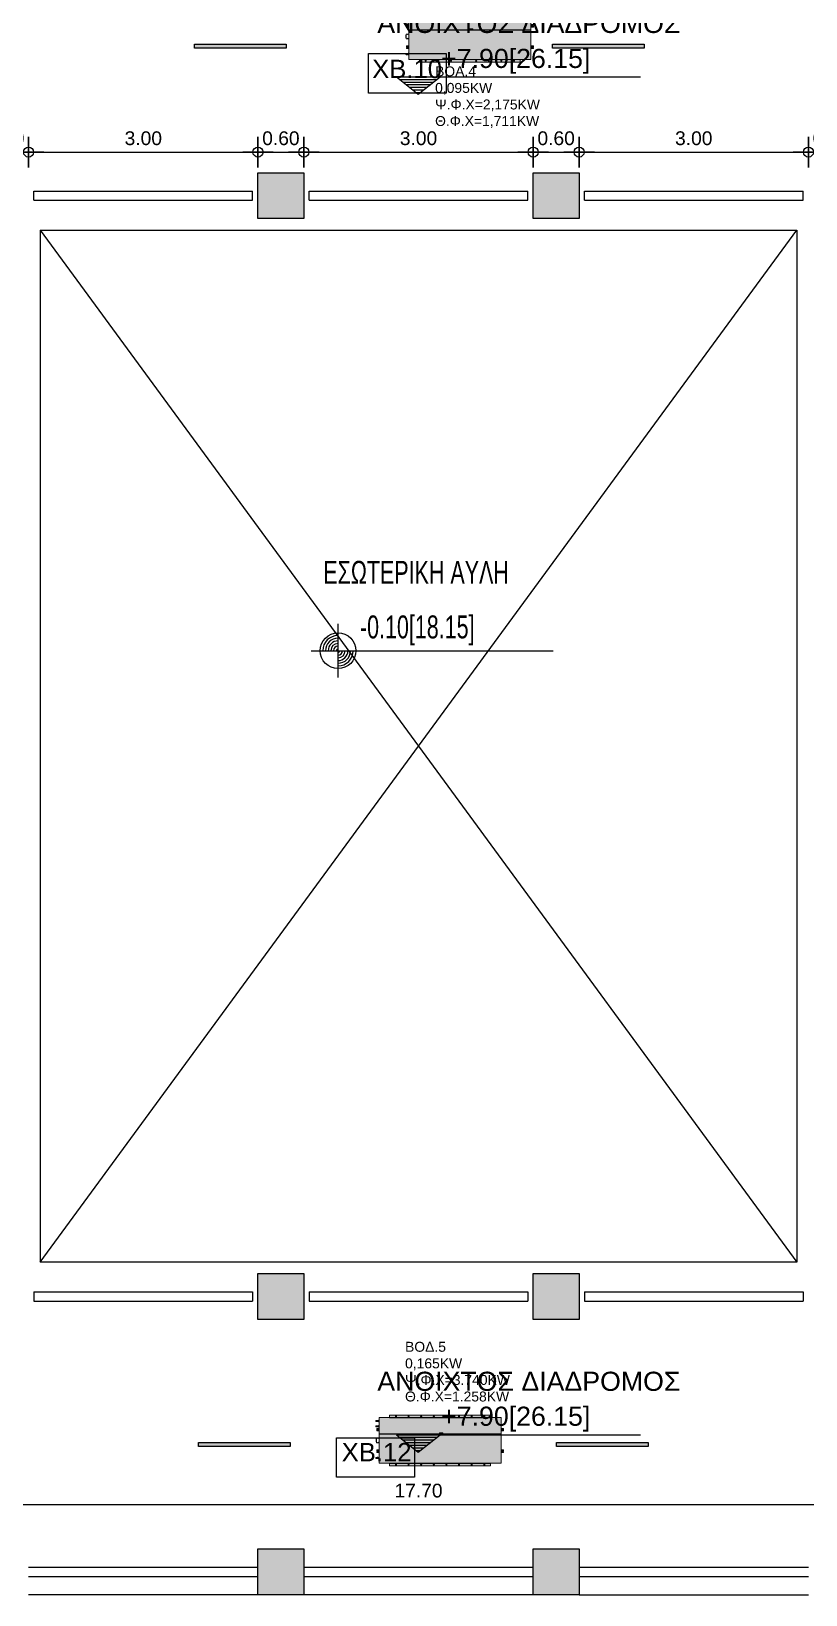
# Model space of a CAD drawing. Header units: metres. Extents: x -11 to 85, y -301 to 135.
# Drawn here: x 26.21 to 36.34, y -57.89 to -37.44 of the extents above; entities that cross this region are included whole.
import ezdxf

# ---------------------------------------------------------------- set-up
doc = ezdxf.new("R2010")
doc.units = ezdxf.units.M
doc.header["$LTSCALE"] = 0.036
doc.header["$PDMODE"] = 2
for name, color, linetype in [('arxitek borofos', 252, 'Continuous'), ('DIMBLK', 252, 'Continuous'), ('electext', 20, 'Continuous'), ('hatch color', 252, 'Continuous'), ('HLEK_FL001_SYMBOLS', 230, 'Continuous')]:
    doc.layers.add(name, color=color, linetype=linetype)
doc.layers.add('axel', color=170, linetype='Continuous', lineweight=0)
doc.styles.add('comu-c', font='ugcompl.shx', dxfattribs={"width": 0.7})
doc.styles.add('COMU-N', font='arial.ttf')
doc.styles.get("Standard").update_dxf_attribs({"font": 'arial.ttf'})
doc.dimstyles.new('CADWDOT', dxfattribs={"dimscale": 0.1, "dimtxt": 1.8, "dimasz": 0.08, "dimexe": 2, "dimexo": 0, "dimgap": 0.09, "dimtad": 0, "dimrnd": 0.001, "dimzin": 0, "dimdsep": 46, "dimtxsty": 'Standard', "dimblk1": 'ARTDIM', "dimblk2": 'ARTDIM', "dimsah": 1, "dimcen": 0.09, "dimdle": 0.05, "dimse1": 1, "dimse2": 1, "dimadec": 0, "dimazin": 0, "dimtfac": 1, "dimtmove": 0, "dimatfit": 3, "dimldrblk": 'ARTDIM', "dimfxl": 2, "dimtvp": 0.9999, "dimtolj": 1, "dimtzin": 0, "dimarcsym": 0})

# ---------------------------------------------------------------- blocks, each defined once
blk = doc.blocks.new('ARTDIM')
at = {"layer": 'DIMBLK'}
for p, q in [((-24.9975, 0), (24.9975, 0)), ((0, -24.9975), (0, 24.9975))]:
    blk.add_line(p, q, dxfattribs=at)
blk.add_circle((0, 0), 8.25, dxfattribs=at)
blk = doc.blocks.new('*D888')
at = {"layer": 'arxitek borofos', "color": 0, "lineweight": -2}
blk.add_line((22.432, -56.712), (40.116, -56.712), dxfattribs=at)
at = {"layer": 'Defpoints', "color": 0, "transparency": 16777216}
for p in [(22.424, -56.712), (40.124, -56.712), (40.124, -56.712)]:
    blk.add_point(p, dxfattribs=at)
at = {"layer": 'arxitek borofos', "color": 0, "lineweight": -2, "xscale": 0.008, "yscale": 0.008, "zscale": 0.008, "rotation": 180}
blk.add_blockref('ARTDIM', (22.424, -56.712), dxfattribs=at)
at = {"layer": 'arxitek borofos', "color": 0, "lineweight": -2, "xscale": 0.008, "yscale": 0.008, "zscale": 0.008}
blk.add_blockref('ARTDIM', (40.124, -56.712), dxfattribs=at)
at = {"layer": 'arxitek borofos', "color": 0, "insert": (31.274, -56.532), "char_height": 0.18, "attachment_point": 5}
blk.add_mtext('\\A1;17.70', dxfattribs=at)
blk = doc.blocks.new('*D934')
at = {"layer": 'arxitek borofos', "color": 0, "lineweight": -2}
blk.add_line((25.582, -39.023), (26.166, -39.023), dxfattribs=at)
at = {"layer": 'Defpoints', "color": 0, "transparency": 16777216}
for p in [(26.174, -39.023), (25.574, -39.219), (26.174, -39.219)]:
    blk.add_point(p, dxfattribs=at)
at = {"layer": 'arxitek borofos', "color": 0, "lineweight": -2, "xscale": 0.008, "yscale": 0.008, "zscale": 0.008, "rotation": 180}
blk.add_blockref('ARTDIM', (25.574, -39.023), dxfattribs=at)
at = {"layer": 'arxitek borofos', "color": 0, "lineweight": -2, "xscale": 0.008, "yscale": 0.008, "zscale": 0.008}
blk.add_blockref('ARTDIM', (26.174, -39.023), dxfattribs=at)
at = {"layer": 'arxitek borofos', "color": 0, "insert": (25.874, -38.843), "char_height": 0.18, "attachment_point": 5}
blk.add_mtext('\\A1;0.60', dxfattribs=at)
blk = doc.blocks.new('*D935')
at = {"layer": 'arxitek borofos', "color": 0, "lineweight": -2}
blk.add_line((26.182, -39.023), (29.166, -39.023), dxfattribs=at)
at = {"layer": 'Defpoints', "color": 0, "transparency": 16777216}
for p in [(29.174, -39.023), (26.174, -39.293), (29.174, -39.293)]:
    blk.add_point(p, dxfattribs=at)
at = {"layer": 'arxitek borofos', "color": 0, "lineweight": -2, "xscale": 0.008, "yscale": 0.008, "zscale": 0.008, "rotation": 180}
blk.add_blockref('ARTDIM', (26.174, -39.023), dxfattribs=at)
at = {"layer": 'arxitek borofos', "color": 0, "lineweight": -2, "xscale": 0.008, "yscale": 0.008, "zscale": 0.008}
blk.add_blockref('ARTDIM', (29.174, -39.023), dxfattribs=at)
at = {"layer": 'arxitek borofos', "color": 0, "insert": (27.674, -38.843), "char_height": 0.18, "attachment_point": 5}
blk.add_mtext('\\A1;3.00', dxfattribs=at)
blk = doc.blocks.new('*D936')
at = {"layer": 'arxitek borofos', "color": 0, "lineweight": -2}
blk.add_line((29.182, -39.023), (29.766, -39.023), dxfattribs=at)
at = {"layer": 'Defpoints', "color": 0, "transparency": 16777216}
for p in [(29.774, -39.023), (29.174, -39.293), (29.774, -39.293)]:
    blk.add_point(p, dxfattribs=at)
at = {"layer": 'arxitek borofos', "color": 0, "lineweight": -2, "xscale": 0.008, "yscale": 0.008, "zscale": 0.008, "rotation": 180}
blk.add_blockref('ARTDIM', (29.174, -39.023), dxfattribs=at)
at = {"layer": 'arxitek borofos', "color": 0, "lineweight": -2, "xscale": 0.008, "yscale": 0.008, "zscale": 0.008}
blk.add_blockref('ARTDIM', (29.774, -39.023), dxfattribs=at)
at = {"layer": 'arxitek borofos', "color": 0, "insert": (29.474, -38.843), "char_height": 0.18, "attachment_point": 5}
blk.add_mtext('\\A1;0.60', dxfattribs=at)
blk = doc.blocks.new('*D937')
at = {"layer": 'arxitek borofos', "color": 0, "lineweight": -2}
blk.add_line((29.782, -39.023), (32.766, -39.023), dxfattribs=at)
at = {"layer": 'Defpoints', "color": 0, "transparency": 16777216}
for p in [(32.774, -39.023), (29.774, -39.293), (32.774, -39.293)]:
    blk.add_point(p, dxfattribs=at)
at = {"layer": 'arxitek borofos', "color": 0, "lineweight": -2, "xscale": 0.008, "yscale": 0.008, "zscale": 0.008, "rotation": 180}
blk.add_blockref('ARTDIM', (29.774, -39.023), dxfattribs=at)
at = {"layer": 'arxitek borofos', "color": 0, "lineweight": -2, "xscale": 0.008, "yscale": 0.008, "zscale": 0.008}
blk.add_blockref('ARTDIM', (32.774, -39.023), dxfattribs=at)
at = {"layer": 'arxitek borofos', "color": 0, "insert": (31.274, -38.843), "char_height": 0.18, "attachment_point": 5}
blk.add_mtext('\\A1;3.00', dxfattribs=at)
blk = doc.blocks.new('*D938')
at = {"layer": 'arxitek borofos', "color": 0, "lineweight": -2}
blk.add_line((32.782, -39.023), (33.366, -39.023), dxfattribs=at)
at = {"layer": 'Defpoints', "color": 0, "transparency": 16777216}
for p in [(33.374, -39.023), (32.774, -39.293), (33.374, -39.293)]:
    blk.add_point(p, dxfattribs=at)
at = {"layer": 'arxitek borofos', "color": 0, "lineweight": -2, "xscale": 0.008, "yscale": 0.008, "zscale": 0.008, "rotation": 180}
blk.add_blockref('ARTDIM', (32.774, -39.023), dxfattribs=at)
at = {"layer": 'arxitek borofos', "color": 0, "lineweight": -2, "xscale": 0.008, "yscale": 0.008, "zscale": 0.008}
blk.add_blockref('ARTDIM', (33.374, -39.023), dxfattribs=at)
at = {"layer": 'arxitek borofos', "color": 0, "insert": (33.074, -38.843), "char_height": 0.18, "attachment_point": 5}
blk.add_mtext('\\A1;0.60', dxfattribs=at)
blk = doc.blocks.new('*D939')
at = {"layer": 'arxitek borofos', "color": 0, "lineweight": -2}
blk.add_line((33.382, -39.023), (36.366, -39.023), dxfattribs=at)
at = {"layer": 'Defpoints', "color": 0, "transparency": 16777216}
for p in [(36.374, -39.023), (33.374, -39.293), (36.374, -39.293)]:
    blk.add_point(p, dxfattribs=at)
at = {"layer": 'arxitek borofos', "color": 0, "lineweight": -2, "xscale": 0.008, "yscale": 0.008, "zscale": 0.008, "rotation": 180}
blk.add_blockref('ARTDIM', (33.374, -39.023), dxfattribs=at)
at = {"layer": 'arxitek borofos', "color": 0, "lineweight": -2, "xscale": 0.008, "yscale": 0.008, "zscale": 0.008}
blk.add_blockref('ARTDIM', (36.374, -39.023), dxfattribs=at)
at = {"layer": 'arxitek borofos', "color": 0, "insert": (34.874, -38.843), "char_height": 0.18, "attachment_point": 5}
blk.add_mtext('\\A1;3.00', dxfattribs=at)
blk = doc.blocks.new('*D940')
at = {"layer": 'arxitek borofos', "color": 0, "lineweight": -2}
blk.add_line((36.382, -39.023), (36.966, -39.023), dxfattribs=at)
at = {"layer": 'Defpoints', "color": 0, "transparency": 16777216}
for p in [(36.974, -39.023), (36.374, -39.293), (36.974, -39.293)]:
    blk.add_point(p, dxfattribs=at)
at = {"layer": 'arxitek borofos', "color": 0, "lineweight": -2, "xscale": 0.008, "yscale": 0.008, "zscale": 0.008, "rotation": 180}
blk.add_blockref('ARTDIM', (36.374, -39.023), dxfattribs=at)
at = {"layer": 'arxitek borofos', "color": 0, "lineweight": -2, "xscale": 0.008, "yscale": 0.008, "zscale": 0.008}
blk.add_blockref('ARTDIM', (36.974, -39.023), dxfattribs=at)
at = {"layer": 'arxitek borofos', "color": 0, "insert": (36.674, -38.843), "char_height": 0.18, "attachment_point": 5}
blk.add_mtext('\\A1;0.60', dxfattribs=at)
blk = doc.blocks.new('lampes fthorismou 120')
at = {"layer": 'hatch color'}
blk.add_hatch(color=181, dxfattribs=at).paths.add_polyline_path([(84.181, -99.264), (84.181, -99.214), (85.381, -99.214), (85.381, -99.264)])
at = {"layer": 'HLEK_FL001_SYMBOLS'}
blk.add_lwpolyline([(84.181, -99.264), (84.181, -99.214), (85.381, -99.214), (85.381, -99.264)], close=True, dxfattribs=at)
blk = doc.blocks.new('A$C5A126718')
at = {"layer": 'axel'}
for p, q in [((-0.032, 0.034), (-0.032, 0.032)), ((-0.03, 0.034), (-0.032, 0.034)), ((-0.032, 0.032), (-0.032, 0.024)), ((-0.032, 0.032), (-0.03, 0.032)), ((-0.032, 0.024), (-0.03, 0.024)), ((-0.032, 0.024), (-0.032, 0.021)), ((-0.03, 0.021), (-0.032, 0.021)), ((-0.03, 0.013), (-0.032, 0.013)), ((-0.032, 0.013), (-0.032, 0.011)), ((-0.032, 0.011), (-0.03, 0.011)), ((-0.032, 0.011), (-0.032, 0.002)), ((-0.032, 0.002), (-0.03, 0.002)), ((-0.032, 0.002), (-0.032, 0)), ((-0.03, 0), (-0.032, 0)), ((-0.001, 0.034), (-0.03, 0.034)), ((-0.03, 0.034), (-0.03, 0.032)), ((-0.03, 0.032), (-0.03, 0.024)), ((-0.03, 0.024), (-0.03, 0.021)), ((-0.03, 0.021), (-0.013, 0.021)), ((-0.03, 0.013), (-0.03, 0.011)), ((-0.013, 0.013), (-0.03, 0.013)), ((-0.03, 0.011), (-0.03, 0.002)), ((-0.03, 0.002), (-0.03, 0)), ((-0.03, 0), (-0.001, 0)), ((-0.001, 0.034), (0, 0.034)), ((-0.001, 0.034), (-0.001, 0.033)), ((-0.001, 0.033), (-0.001, 0.03)), ((-0.001, 0.03), (-0.001, 0.027)), ((-0.001, 0.027), (0, 0.027)), ((-0.001, 0.027), (-0.001, 0.027)), ((-0.001, 0.007), (-0.001, 0.027)), ((-0.001, 0.007), (0, 0.007)), ((-0.001, 0.007), (-0.001, 0.004)), ((-0.001, 0.007), (-0.001, 0.007)), ((-0.001, 0.004), (-0.001, 0.001)), ((-0.001, 0.001), (-0.001, 0)), ((-0.001, 0), (0, 0)), ((0, 0.027), (0, 0.034)), ((0, 0.027), (0, 0.034)), ((0, 0.021), (0, 0.027)), ((0, 0.021), (0, 0.027)), ((0, 0.021), (0, 0.021)), ((0, 0.019), (0, 0.021)), ((0, 0.021), (0, 0.021)), ((0, 0.019), (0, 0.021)), ((0, 0.016), (0, 0.019)), ((0, 0.016), (0, 0.019)), ((0, 0.014), (0, 0.016)), ((0, 0.014), (0, 0.016)), ((0, 0.013), (0, 0.014)), ((0, 0.013), (0, 0.014)), ((0, 0.007), (0, 0.013)), ((0, 0.007), (0, 0.013)), ((0, 0), (0, 0.007)), ((0, 0), (0, 0.007))]:
    blk.add_line(p, q, dxfattribs=at)
blk.add_arc((-0.013, 0.017), 0.00429, 270, 90, dxfattribs=at)
blk = doc.blocks.new('A$C3A54651E')
at = {"layer": 'axel'}
for p, q in [((0.009, 0.023), (0, 0.023)), ((0, 0.023), (0, 0)), ((0.009, 0), (0, 0)), ((0.009, 0), (0.009, 0.023)), ((0.009, 0.017), (0.016, 0.017)), ((0.009, 0.006), (0.016, 0.006)), ((0.016, 0.004), (0.016, 0.019)), ((0.016, 0.019), (0.017, 0.019)), ((0.016, 0.004), (0.017, 0.003)), ((0.017, 0.003), (0.017, 0.019)), ((0.017, 0.019), (0.018, 0.019)), ((0.017, 0.003), (0.018, 0.003)), ((0.018, 0.02), (0.018, 0.02)), ((0.018, 0.02), (0.018, 0.02)), ((0.018, 0.02), (0.018, 0.019)), ((0.018, 0.019), (0.018, 0.015)), ((0.018, 0.015), (0.018, 0.007)), ((0.018, 0.007), (0.018, 0.003)), ((0.018, 0.003), (0.018, 0.003)), ((0.018, 0.003), (0.018, 0.003)), ((0.019, 0.02), (0.025, 0.02)), ((0.019, 0.02), (0.025, 0.02)), ((0.019, 0.011), (0.025, 0.011)), ((0.019, 0.003), (0.025, 0.003)), ((0.026, 0.018), (0.026, 0.02)), ((0.026, 0.02), (0.026, 0.02)), ((0.026, 0.02), (0.026, 0.02)), ((0.026, 0.015), (0.026, 0.018)), ((0.026, 0.018), (0.028, 0.018)), ((0.026, 0.007), (0.026, 0.015)), ((0.026, 0.005), (0.026, 0.007)), ((0.026, 0.003), (0.026, 0.005)), ((0.026, 0.005), (0.028, 0.005)), ((0.026, 0.003), (0.026, 0.003)), ((0.028, 0.019), (0.037, 0.019)), ((0.028, 0.018), (0.028, 0.019)), ((0.028, 0.005), (0.028, 0.018)), ((0.028, 0.003), (0.028, 0.005)), ((0.028, 0.003), (0.037, 0.003)), ((0.037, 0.003), (0.037, 0.019)), ((0.037, 0.019), (0.037, 0.019)), ((0.037, 0.018), (0.037, 0.019)), ((0.037, 0.005), (0.037, 0.018)), ((0.037, 0.018), (0.04, 0.018)), ((0.037, 0.004), (0.037, 0.005)), ((0.037, 0.005), (0.04, 0.005)), ((0.037, 0.004), (0.037, 0.003)), ((0.04, 0.005), (0.04, 0.018)), ((0.042, 0.016), (0.04, 0.018)), ((0.042, 0.007), (0.04, 0.005)), ((0.042, 0.007), (0.042, 0.016))]:
    blk.add_line(p, q, dxfattribs=at)
for points in [[(0.019, 0.02, 0.015295), (0.019, 0.019, 0.017604), (0.019, 0.018), (0.018, 0.017, 0.02245), (0.018, 0.016), (0.018, 0.015)], [(0.018, 0.02, 0.159929), (0.018, 0.02, 0.090191), (0.018, 0.02, 0.0462), (0.018, 0.02, 0.02623), (0.019, 0.02), (0.019, 0.02, 0.013719), (0.019, 0.02, 0.009481), (0.019, 0.02, 0.006867), (0.019, 0.02, 0.005151), (0.019, 0.02)], [(0.019, 0.02, 0.004311), (0.019, 0.02, 0.005535), (0.019, 0.02, 0.007292), (0.019, 0.02, 0.009929), (0.019, 0.02), (0.019, 0.02, 0.019665), (0.018, 0.02, 0.032685), (0.018, 0.02, 0.060642), (0.018, 0.02), (0.018, 0.02)], [(0.018, 0.015, 0.023182), (0.018, 0.014, 0.022013), (0.019, 0.013), (0.019, 0.013, 0.017076), (0.019, 0.011), (0.019, 0.011)], [(0.019, 0.011, 0.016103), (0.019, 0.01, 0.018613), (0.019, 0.009), (0.018, 0.008, 0.023826), (0.018, 0.007), (0.018, 0.007)], [(0.018, 0.007, 0.024647), (0.018, 0.006, 0.023359), (0.019, 0.005), (0.019, 0.004, 0.018023), (0.019, 0.003), (0.019, 0.003)], [(0.019, 0.003, -0.004311), (0.019, 0.003, -0.005535), (0.019, 0.003, -0.007292), (0.019, 0.003, -0.009929), (0.019, 0.003), (0.019, 0.003, -0.019665), (0.018, 0.003, -0.032685), (0.018, 0.003, -0.060642), (0.018, 0.003), (0.018, 0.003)], [(0.025, 0.02, 0.004812), (0.026, 0.02, 0.00636), (0.026, 0.02, 0.008685), (0.026, 0.02, 0.012384), (0.026, 0.02), (0.026, 0.02, 0.023143), (0.026, 0.02, 0.039656), (0.026, 0.02, 0.07579), (0.026, 0.02, 0.144125), (0.026, 0.02)], [(0.026, 0.015, 0.023214), (0.026, 0.016, 0.02204), (0.026, 0.018), (0.026, 0.018, 0.017046), (0.026, 0.019), (0.025, 0.02)], [(0.026, 0.02, 0.102242), (0.026, 0.02, 0.051435), (0.026, 0.02, 0.028507), (0.026, 0.02, 0.01755), (0.026, 0.02), (0.026, 0.02, 0.009159), (0.026, 0.02, 0.006785), (0.026, 0.02, 0.005184), (0.026, 0.02), (0.025, 0.02)], [(0.025, 0.011, 0.01528), (0.026, 0.012, 0.017585), (0.026, 0.013), (0.026, 0.014, 0.022468), (0.026, 0.015), (0.026, 0.015)], [(0.026, 0.007, 0.024685), (0.026, 0.008, 0.023392), (0.026, 0.009), (0.026, 0.009, 0.017988), (0.026, 0.01), (0.025, 0.011)], [(0.025, 0.003, 0.016073), (0.026, 0.004, 0.018575), (0.026, 0.005), (0.026, 0.005, 0.023861), (0.026, 0.006), (0.026, 0.007)], [(0.026, 0.003, -0.102242), (0.026, 0.003, -0.051435), (0.026, 0.003, -0.028507), (0.026, 0.003, -0.01755), (0.026, 0.003), (0.026, 0.003, -0.009159), (0.026, 0.003, -0.006785), (0.026, 0.003, -0.005184), (0.026, 0.003), (0.025, 0.003)]]:
    blk.add_lwpolyline(points, format="xyb", dxfattribs=at)
blk = doc.blocks.new('A$C531E15D6')
at = {"layer": 'axel'}
for p, q in [((0, 0.024), (0, -0.036)), ((0, 0.024), (0.001, 0.024)), ((0.002, 0.024), (0, 0.022)), ((0, 0.006), (0, 0.022)), ((0, 0.013), (0, 0.013)), ((0, 0.011), (0, 0.011)), ((0, 0.007), (0, 0.003)), ((0, 0.007), (0, 0.003)), ((0, -0.006), (0, 0.006)), ((0, 0.006), (0, 0.006)), ((0, -0.006), (0, 0.006)), ((0, 0.003), (0, -0.028)), ((0.001, 0.024), (0.001, 0.024)), ((0.001, 0.024), (0.002, 0.024)), ((0.001, 0.024), (0.001, 0.024)), ((0.002, 0.024), (0.032, 0.024)), ((0.002, 0.024), (0.032, 0.024)), ((0.032, 0.024), (0.034, 0.022)), ((0.034, 0.022), (0.034, 0.013)), ((0.034, 0.022), (0.034, 0.013)), ((0.038, 0.013), (0.034, 0.013)), ((0.034, 0.013), (0.034, -0.025)), ((0.034, 0.013), (0.034, -0.025)), ((0.035, 0.006), (0.034, 0.006)), ((0.035, 0.006), (0.035, -0.006)), ((0.036, 0.01), (0.036, 0.005)), ((0.04, 0.01), (0.036, 0.01)), ((0.036, 0.005), (0.036, 0.004)), ((0.036, 0.005), (0.036, 0.004)), ((0.036, 0.004), (0.036, -0.006)), ((0.036, 0.004), (0.036, -0.006)), ((0.038, 0.013), (0.038, 0.01)), ((0.04, 0.01), (0.04, -0.006)), ((0, -0.018), (0, -0.006)), ((0, -0.018), (0, -0.006)), ((0, -0.034), (0, -0.018)), ((0, -0.018), (0, -0.018)), ((0, -0.023), (0, -0.023)), ((0, -0.025), (0, -0.025)), ((0, -0.028), (0, -0.031)), ((0, -0.028), (0, -0.031)), ((0.002, -0.036), (0, -0.034)), ((0, -0.036), (0.002, -0.036)), ((0.032, -0.036), (0.002, -0.036)), ((0.032, -0.036), (0.002, -0.036)), ((0.034, -0.034), (0.032, -0.036)), ((0.035, -0.017), (0.034, -0.017)), ((0.038, -0.024), (0.034, -0.024)), ((0.034, -0.025), (0.034, -0.034)), ((0.034, -0.025), (0.034, -0.034)), ((0.035, -0.006), (0.035, -0.017)), ((0.036, -0.006), (0.036, -0.016)), ((0.036, -0.006), (0.036, -0.016)), ((0.036, -0.016), (0.036, -0.022)), ((0.036, -0.016), (0.036, -0.016)), ((0.036, -0.016), (0.036, -0.016)), ((0.04, -0.022), (0.036, -0.022)), ((0.038, -0.024), (0.038, -0.022)), ((0.04, -0.006), (0.04, -0.022))]:
    blk.add_line(p, q, dxfattribs=at)
for centre, radius in [((0.017, 0.02), 0.00214), ((0.017, 0.02), 0.00111), ((0.017, -0.032), 0.00214), ((0.017, -0.032), 0.00111)]:
    blk.add_circle(centre, radius, dxfattribs=at)
for centre, radius, start, end in [((0.032, 0.022), 0.00214, 0, 90), ((0.035, 0.005), 0.00107, 0, 89.5416), ((0.032, -0.034), 0.00214, 270, 0), ((0.035, -0.016), 0.00107, 270.4584, 0)]:
    blk.add_arc(centre, radius, start, end, dxfattribs=at)
blk = doc.blocks.new('FCU 10 KANALATO')
at = {"layer": 'axel'}
for color, points in [(150, [(47986.674, 13560.163), (47986.674, 13560.021), (47986.675, 13560.021), (47986.675, 13560.013), (47986.675, 13560.007), (47986.675, 13560.007), (47986.675, 13560.002), (47986.675, 13559.993), (47986.675, 13559.986), (47986.674, 13559.986), (47986.674, 13559.782), (47987.779, 13559.782), (47988.267, 13559.782), (47988.267, 13559.782), (47988.27, 13559.782), (47988.27, 13560.163)]), (151, [(47988.271, 13559.565), (47988.271, 13559.598), (47988.271, 13559.598), (47988.271, 13559.621), (47988.271, 13559.621), (47988.271, 13559.668), (47988.271, 13559.668), (47988.271, 13559.691), (47988.271, 13559.691), (47988.271, 13559.706), (47988.271, 13559.706), (47988.271, 13559.713), (47988.271, 13559.719), (47988.271, 13559.72), (47988.271, 13559.725), (47988.271, 13559.733), (47988.271, 13559.74), (47988.271, 13559.74), (47988.271, 13559.778), (47987.48, 13559.778), (47987.48, 13559.764), (47987.436, 13559.764), (47987.436, 13559.778), (47986.674, 13559.778), (47986.674, 13559.74), (47986.675, 13559.74), (47986.675, 13559.733), (47986.675, 13559.727), (47986.675, 13559.722), (47986.675, 13559.719), (47986.675, 13559.713), (47986.675, 13559.706), (47986.674, 13559.706), (47986.674, 13559.565)])]:
    blk.add_hatch(color=color, dxfattribs=at).paths.add_polyline_path(points)
h = blk.add_hatch(color=211, dxfattribs=at)
h.paths.add_polyline_path([(47988.134, 13560.164), (47988.134, 13560.197), (47986.814, 13560.197), (47986.814, 13560.164)])
h.paths.add_polyline_path([(47987.556, 13560.188, -1), (47987.556, 13560.173, -1)], flags=16)
h.paths.add_polyline_path([(47987.391, 13560.173, -1), (47987.391, 13560.188, -1)], flags=16)
h.paths.add_polyline_path([(47987.721, 13560.188, -1), (47987.721, 13560.173, -1)], flags=16)
h.paths.add_polyline_path([(47987.226, 13560.173, -1), (47987.226, 13560.188, -1)], flags=16)
h.paths.add_polyline_path([(47987.886, 13560.188, -1), (47987.886, 13560.173, -1)], flags=16)
h.paths.add_polyline_path([(47987.061, 13560.173, -1), (47987.061, 13560.188, -1)], flags=16)
h.paths.add_polyline_path([(47988.051, 13560.188, -1), (47988.051, 13560.173, -1)], flags=16)
h.paths.add_polyline_path([(47986.896, 13560.173, -1), (47986.896, 13560.188, -1)], flags=16)
h = blk.add_hatch(color=211, dxfattribs=at)
h.paths.add_polyline_path([(47988.134, 13559.533), (47988.134, 13559.566), (47986.814, 13559.566), (47986.814, 13559.533)])
h.paths.add_polyline_path([(47987.556, 13559.557, -1), (47987.556, 13559.542, -1)], flags=16)
h.paths.add_polyline_path([(47987.391, 13559.542, -1), (47987.391, 13559.557, -1)], flags=16)
h.paths.add_polyline_path([(47987.721, 13559.557, -1), (47987.721, 13559.542, -1)], flags=16)
h.paths.add_polyline_path([(47987.226, 13559.542, -1), (47987.226, 13559.557, -1)], flags=16)
h.paths.add_polyline_path([(47987.886, 13559.557, -1), (47987.886, 13559.542, -1)], flags=16)
h.paths.add_polyline_path([(47987.061, 13559.542, -1), (47987.061, 13559.557, -1)], flags=16)
h.paths.add_polyline_path([(47988.051, 13559.557, -1), (47988.051, 13559.542, -1)], flags=16)
h.paths.add_polyline_path([(47986.896, 13559.542, -1), (47986.896, 13559.557, -1)], flags=16)
for p, q in [((47986.674, 13559.782), (47987.779, 13559.782)), ((47986.674, 13559.78), (47987.782, 13559.78)), ((47986.674, 13559.78), (47987.779, 13559.78)), ((47987.735, 13559.778), (47986.674, 13559.778)), ((47987.436, 13559.778), (47987.436, 13559.78)), ((47987.436, 13559.764), (47987.436, 13559.778)), ((47987.436, 13559.766), (47987.48, 13559.766)), ((47987.48, 13559.764), (47987.436, 13559.764)), ((47987.48, 13559.778), (47987.48, 13559.78)), ((47987.48, 13559.778), (47987.48, 13559.764)), ((47988.271, 13559.778), (47987.733, 13559.778)), ((47987.779, 13559.782), (47988.267, 13559.782)), ((47987.779, 13559.78), (47988.271, 13559.78)), ((47987.779, 13559.78), (47988.271, 13559.78))]:
    blk.add_line(p, q, dxfattribs=at)
for points in [[(47986.674, 13560.163), (47988.27, 13560.163), (47988.27, 13559.782), (47986.674, 13559.782)], [(47986.674, 13560.163), (47988.271, 13560.163), (47988.271, 13559.565), (47986.674, 13559.565)], [(47986.674, 13559.565), (47988.271, 13559.565), (47988.271, 13559.778), (47986.674, 13559.778)]]:
    blk.add_lwpolyline(points, close=True, dxfattribs=at)
at = {"layer": 'axel', "linetype": 'Continuous'}
for points in [[(47986.814, 13560.164), (47988.134, 13560.164), (47988.134, 13560.197), (47986.814, 13560.197)], [(47986.814, 13559.533), (47988.134, 13559.533), (47988.134, 13559.566), (47986.814, 13559.566)]]:
    blk.add_lwpolyline(points, close=True, dxfattribs=at)
for centre in [(47986.896, 13560.18), (47987.061, 13560.18), (47987.226, 13560.18), (47987.391, 13560.18), (47987.556, 13560.18), (47987.721, 13560.18), (47987.886, 13560.18), (47988.051, 13560.18), (47986.896, 13559.549), (47987.061, 13559.549), (47987.226, 13559.549), (47987.391, 13559.549), (47987.556, 13559.549), (47987.721, 13559.549), (47987.886, 13559.549), (47988.051, 13559.549)]:
    blk.add_circle(centre, 0.00739, dxfattribs=at)
at = {"layer": 'axel'}
blk.add_circle((47987.458, 13559.773), 0.00111, dxfattribs=at)
at = {"xscale": -1, "rotation": 180}
for name, p in [('A$C3A54651E', (47988.271, 13560.104)), ('A$C531E15D6', (47988.271, 13559.857)), ('A$C5A126718', (47986.675, 13559.74)), ('A$C3A54651E', (47988.271, 13559.691)), ('A$C3A54651E', (47988.271, 13559.621))]:
    blk.add_blockref(name, p, dxfattribs=at)
blk.add_blockref('A$C5A126718', (47986.675, 13559.986))
at = {"xscale": -1}
blk.add_blockref('A$C5A126718', (47988.271, 13559.986), dxfattribs=at)
at = {"rotation": 180}
blk.add_blockref('A$C5A126718', (47988.271, 13559.74), dxfattribs=at)

msp = doc.modelspace()

# ---------------------------------------------------------------- hatches: boundary and pattern name
at = {"layer": 'arxitek borofos'}
for points in [[(29.774, -39.293), (29.174, -39.293), (29.174, -39.893), (29.774, -39.893)], [(33.374, -39.893), (33.374, -39.293), (32.774, -39.293), (32.774, -39.893)], [(29.774, -53.693), (29.174, -53.693), (29.174, -54.293), (29.774, -54.293)], [(32.774, -53.693), (32.774, -54.293), (33.374, -54.293), (33.374, -53.693)], [(29.774, -57.293), (29.174, -57.293), (29.174, -57.893), (29.774, -57.893)], [(33.374, -57.293), (32.774, -57.293), (32.774, -57.893), (33.374, -57.893)]]:
    msp.add_hatch(color=256, dxfattribs=at).paths.add_polyline_path(points)

# ---------------------------------------------------------------- linework, layer by layer
for p, q in [((30.985, -38.039), (31.27, -38.267)), ((30.985, -38.039), (34.177, -38.039)), ((31.027, -38.073), (31.512, -38.073)), ((31.07, -38.107), (31.469, -38.107)), ((31.113, -38.141), (31.426, -38.141)), ((31.156, -38.176), (31.384, -38.176)), ((31.198, -38.21), (31.341, -38.21)), ((31.27, -38.267), (31.555, -38.039)), ((31.241, -38.244), (31.298, -38.244)), ((29.174, -39.293), (29.774, -39.293)), ((29.174, -39.893), (29.174, -39.293)), ((29.774, -39.293), (29.774, -39.893)), ((32.774, -39.893), (32.774, -39.293)), ((32.774, -39.293), (33.374, -39.293)), ((33.374, -39.293), (33.374, -39.893)), ((26.244, -39.533), (29.104, -39.533)), ((26.244, -39.653), (26.244, -39.533)), ((26.244, -39.653), (29.104, -39.653)), ((29.104, -39.653), (29.104, -39.533)), ((29.844, -39.533), (32.704, -39.533)), ((29.844, -39.653), (29.844, -39.533)), ((29.844, -39.653), (32.704, -39.653)), ((32.704, -39.653), (32.704, -39.533)), ((33.444, -39.533), (36.304, -39.533)), ((33.444, -39.653), (33.444, -39.533)), ((33.444, -39.653), (36.304, -39.653)), ((36.304, -39.653), (36.304, -39.533)), ((26.324, -40.043), (26.324, -53.543)), ((26.324, -40.043), (36.224, -40.043)), ((26.324, -40.043), (36.224, -53.543)), ((26.324, -53.543), (36.224, -40.043)), ((29.774, -39.893), (29.174, -39.893)), ((33.374, -39.893), (32.774, -39.893)), ((36.224, -40.043), (36.224, -53.543)), ((30.221, -45.896), (30.221, -45.193)), ((29.87, -45.545), (33.034, -45.545)), ((36.224, -53.543), (26.324, -53.543)), ((29.174, -54.293), (29.174, -53.693)), ((29.174, -53.693), (29.774, -53.693)), ((29.774, -53.693), (29.774, -54.293)), ((32.774, -53.693), (33.374, -53.693)), ((32.774, -54.293), (32.774, -53.693)), ((33.374, -53.693), (33.374, -54.293)), ((26.244, -53.933), (29.104, -53.933)), ((26.244, -53.933), (26.244, -54.053)), ((29.104, -53.933), (29.104, -54.053)), ((29.844, -53.933), (32.704, -53.933)), ((29.844, -53.933), (29.844, -54.053)), ((32.704, -53.933), (32.704, -54.053)), ((33.444, -53.933), (36.304, -53.933)), ((33.444, -53.933), (33.444, -54.053)), ((36.304, -53.933), (36.304, -54.053)), ((26.244, -54.053), (29.104, -54.053)), ((29.844, -54.053), (32.704, -54.053)), ((33.444, -54.053), (36.304, -54.053)), ((29.774, -54.293), (29.174, -54.293)), ((33.374, -54.293), (32.774, -54.293)), ((30.985, -55.8), (31.27, -56.028)), ((30.985, -55.8), (34.177, -55.8)), ((31.27, -56.028), (31.555, -55.8)), ((31.027, -55.834), (31.512, -55.834)), ((31.07, -55.868), (31.469, -55.868)), ((31.113, -55.902), (31.426, -55.902)), ((31.156, -55.936), (31.384, -55.936)), ((31.198, -55.971), (31.341, -55.971)), ((31.241, -56.005), (31.298, -56.005)), ((29.174, -57.293), (29.774, -57.293)), ((29.174, -57.893), (29.174, -57.293)), ((29.774, -57.293), (29.774, -57.893)), ((32.774, -57.893), (32.774, -57.293)), ((32.774, -57.293), (33.374, -57.293)), ((33.374, -57.293), (33.374, -57.893)), ((26.174, -57.533), (29.174, -57.533)), ((26.174, -57.653), (29.174, -57.653)), ((29.774, -57.533), (32.774, -57.533)), ((29.774, -57.653), (32.774, -57.653)), ((33.374, -57.533), (36.374, -57.533)), ((33.374, -57.653), (36.374, -57.653)), ((29.174, -57.893), (26.174, -57.893)), ((29.774, -57.893), (29.174, -57.893)), ((32.774, -57.893), (29.774, -57.893)), ((33.374, -57.893), (32.774, -57.893)), ((33.374, -57.893), (36.374, -57.893))]:
    msp.add_line(p, q, dxfattribs=at)
msp.add_circle((30.221, -45.545), 0.234, dxfattribs=at)
for radius, start, end in [(0.199, 90, 180), (0.164, 90, 180), (0.129, 90, 180), (0.0937, 90, 180), (0.0585, 90, 180), (0.0234, 90, 180), (0.0937, 270, 0), (0.129, 270, 0), (0.164, 270, 0), (0.199, 270, 0), (0.0585, 270, 0), (0.0234, 270, 0)]:
    msp.add_arc((30.221, -45.545), radius, start, end, dxfattribs=at)
at = {"layer": 'electext'}
for points in [[(30.619, -37.734), (31.637, -37.734), (31.637, -38.252), (30.619, -38.252)], [(30.202, -55.839), (31.221, -55.839), (31.221, -56.357), (30.202, -56.357)]]:
    msp.add_lwpolyline(points, close=True, dxfattribs=at)

# ---------------------------------------------------------------- block references
at = {"layer": 'axel', "rotation": 180}
for p in [(48019.419, 13522.352), (48019.03, 13503.989)]:
    msp.add_blockref('FCU 10 KANALATO', p, dxfattribs=at)
at = {"layer": 'HLEK_FL001_SYMBOLS'}
for p in [(-55.838, 61.601), (-51.156, 61.601), (-55.786, 43.312), (-51.104, 43.312)]:
    msp.add_blockref('lampes fthorismou 120', p, dxfattribs=at)

# ---------------------------------------------------------------- texts
at = {"layer": 'arxitek borofos', "style": 'COMU-N'}
for p in [(30.735, -37.465), (30.735, -55.226)]:
    msp.add_text('ΑΝΟΙΧΤΟΣ ΔΙΑΔΡΟΜΟΣ', height=0.25, dxfattribs=at).set_placement(p)
at = {"layer": 'arxitek borofos', "style": 'comu-c', "width": 0.7}
msp.add_text('ΕΣΩΤΕΡΙΚΗ ΑΥΛΗ', height=0.3, dxfattribs=at).set_placement((30.028, -44.67, -3))
at = {"layer": 'arxitek borofos', "style": 'COMU-N'}
for p in [(31.57, -37.923), (31.57, -55.683)]:
    msp.add_attdef('+7.90[26.15]', p, '±0.00', height=0.25, dxfattribs=at)
at = {"layer": 'arxitek borofos', "style": 'comu-c', "width": 0.7}
msp.add_attdef('-0.10[18.15]', (30.508, -45.384), '±0.00', height=0.3, dxfattribs=at)
at = {"layer": 'electext', "style": 'COMU-N'}
for s, p in [('XB.10', (30.668, -38.055)), ('XB.12', (30.269, -56.148))]:
    msp.add_text(s, height=0.24, dxfattribs=at).set_placement(p)
at = {"layer": 'HLEK_FL001_SYMBOLS', "char_height": 0.13, "attachment_point": 1, "style": 'COMU-N'}
for s, insert in [('BOA.4\\P0,095KW\\PΨ.Φ.Χ=2,175KW\\PΘ.Φ.Χ=1,711ΚW', (31.491, -37.902)), ('ΒΟΔ.5\\P0,165KW\\PΨ.Φ.Χ=3.740KW\\PΘ.Φ.Χ=1.258ΚW', (31.098, -54.585))]:
    msp.add_mtext_dynamic_manual_height_columns(s, width=1.75, gutter_width=0.65, heights=[0], dxfattribs=dict(at, insert=insert))

# ---------------------------------------------------------------- dimensions: what is measured, and where the dimension line sits
at = {"layer": 'arxitek borofos'}
for base, p1, p2, picture, middle in [((26.174, -39.023), (25.574, -39.219), (26.174, -39.219), '*D934', (25.874, -39.023)), ((29.774, -39.023), (29.174, -39.293), (29.774, -39.293), '*D936', (29.474, -39.023)), ((33.374, -39.023), (32.774, -39.293), (33.374, -39.293), '*D938', (33.074, -39.023)), ((36.974, -39.023), (36.374, -39.293), (36.974, -39.293), '*D940', (36.674, -39.023))]:
    dim = msp.add_linear_dim(base=base, p1=p1, p2=p2, dimstyle='CADWDOT', dxfattribs=at)
    dim.commit()
    dim.dimension.update_dxf_attribs({"geometry": picture, "text_midpoint": middle, "dimtype": 160})
for base, p1, p2, picture, middle in [((29.174, -39.023), (26.174, -39.293), (29.174, -39.293), '*D935', (27.674, -38.843)), ((32.774, -39.023), (29.774, -39.293), (32.774, -39.293), '*D937', (31.274, -38.843)), ((36.374, -39.023), (33.374, -39.293), (36.374, -39.293), '*D939', (34.874, -38.843)), ((40.124, -56.712), (22.424, -56.712), (40.124, -56.712), '*D888', (31.274, -56.532))]:
    dim = msp.add_linear_dim(base=base, p1=p1, p2=p2, dimstyle='CADWDOT', dxfattribs=at)
    dim.commit()
    dim.dimension.update_dxf_attribs({"geometry": picture, "text_midpoint": middle})

doc.saveas('drawing.dxf')
